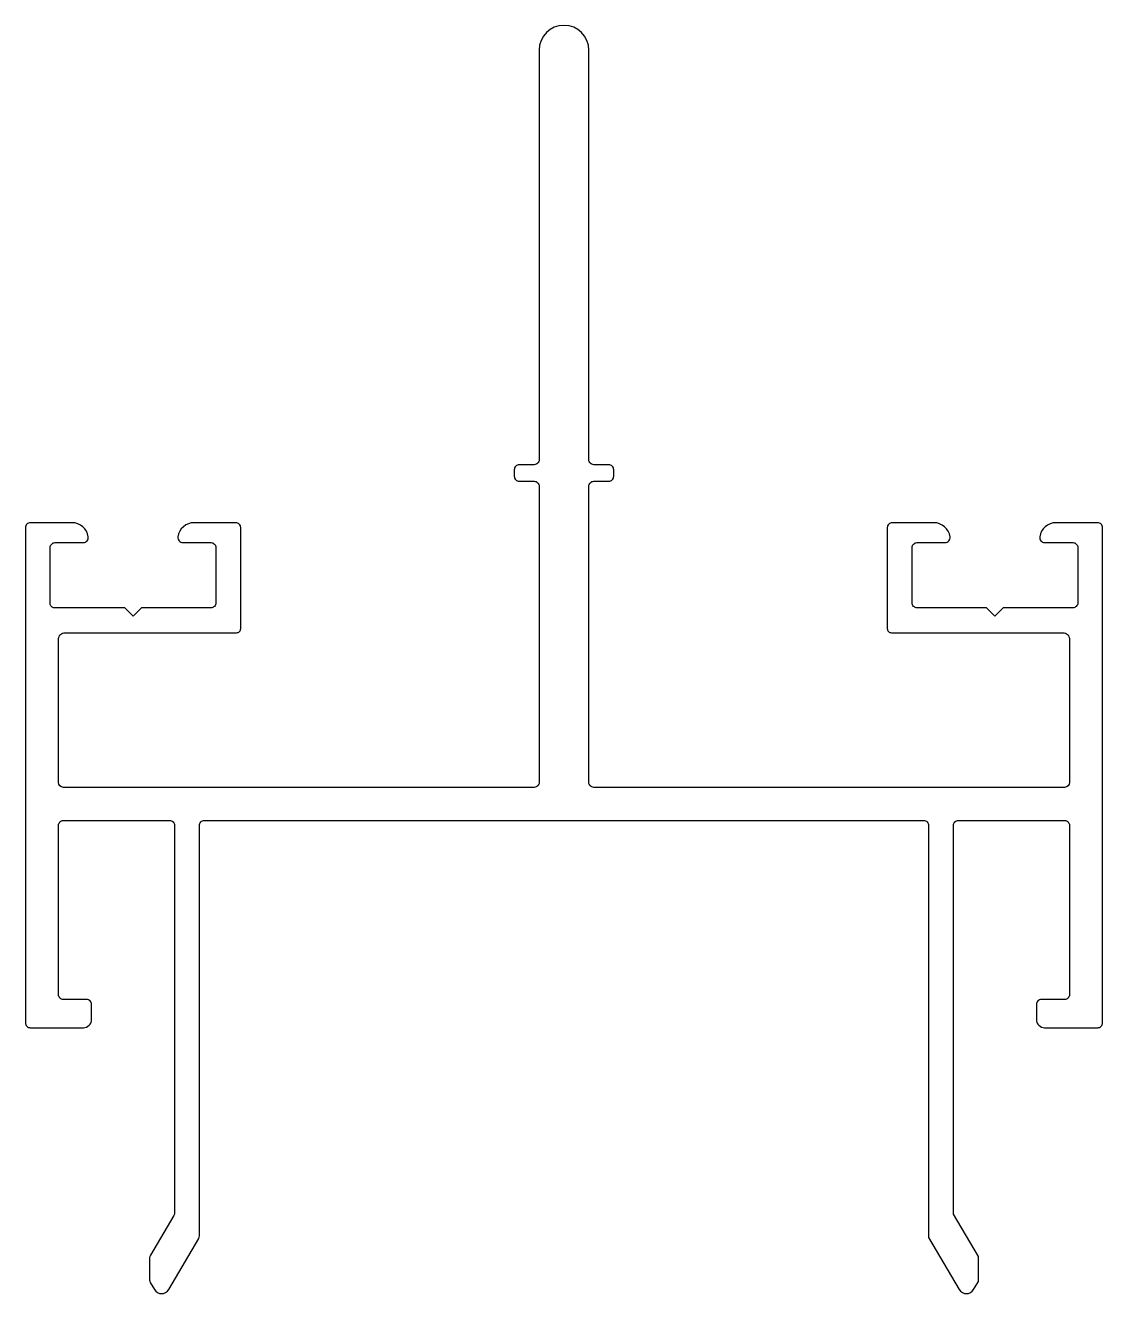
# Model space of a CAD drawing. Extents: x 544.4 to 609.4, y 738.9 to 815.4.
import ezdxf

# ---------------------------------------------------------------- set-up
doc = ezdxf.new("R2010")
doc.units = 0
doc.layers.get('0').update_dxf_attribs({"linetype": 'CONTINUOUS'})

msp = doc.modelspace()

# ---------------------------------------------------------------- linework, layer by layer
at = {"color": 0}
msp.add_lwpolyline([(600.357, 767.128, -0.414214), (600.657, 767.428), (607.057, 767.428, -0.414214), (607.357, 767.128), (607.357, 756.928, -0.414214), (607.057, 756.628), (605.657, 756.628, 0.414214), (605.357, 756.328), (605.357, 755.428, 0.414214), (605.857, 754.928), (609.057, 754.928, 0.414214), (609.357, 755.228), (609.357, 785.092, 0.414214), (609.057, 785.392), (606.552, 785.392, 0.375926), (605.562, 784.535, 0.45685), (605.859, 784.192), (607.557, 784.192, -0.414214), (607.857, 783.892), (607.857, 780.556, -0.414214), (607.557, 780.256), (603.359, 780.256), (602.859, 779.756), (602.359, 780.256), (598.162, 780.256, -0.414214), (597.862, 780.556), (597.862, 783.892, -0.414214), (598.162, 784.192), (599.859, 784.192, 0.45685), (600.156, 784.535, 0.372408), (599.167, 785.392), (596.662, 785.392, 0.414214), (596.362, 785.092), (596.362, 779.006, 0.414214), (596.612, 778.756), (606.957, 778.756, -0.414214), (607.357, 778.356), (607.357, 769.728, -0.414213), (607.057, 769.428), (578.657, 769.428, -0.414214), (578.357, 769.728), (578.357, 787.59, -0.414214), (578.657, 787.89), (579.557, 787.89, 0.414214), (579.857, 788.19), (579.857, 788.59, 0.414214), (579.557, 788.89), (578.657, 788.89, -0.414214), (578.357, 789.19), (578.357, 813.891, 1), (575.357, 813.891), (575.357, 789.19, -0.414214), (575.057, 788.89), (574.157, 788.89, 0.414214), (573.857, 788.59), (573.857, 788.19, 0.414214), (574.157, 787.89), (575.057, 787.89, -0.414214), (575.357, 787.59), (575.357, 769.728, -0.414214), (575.057, 769.428), (546.657, 769.428, -0.414213), (546.357, 769.728), (546.357, 778.356, -0.414214), (546.757, 778.756), (557.102, 778.756, 0.414214), (557.352, 779.006), (557.352, 785.092, 0.414214), (557.052, 785.392), (554.547, 785.392, 0.379901), (553.558, 784.535, 0.45685), (553.855, 784.192), (555.552, 784.192, -0.414214), (555.852, 783.892), (555.852, 780.556, -0.414214), (555.552, 780.256), (551.355, 780.256), (550.855, 779.756), (550.355, 780.256), (546.107, 780.256, -0.414214), (545.857, 780.506), (545.857, 783.892, -0.414214), (546.157, 784.192), (547.855, 784.192, 0.45685), (548.152, 784.535, 0.374313), (547.162, 785.392), (544.657, 785.392, 0.414214), (544.357, 785.092), (544.357, 755.228, 0.414214), (544.657, 754.928), (547.857, 754.928, 0.414214), (548.357, 755.428), (548.357, 756.328, 0.414214), (548.057, 756.628), (546.657, 756.628, -0.414214), (546.357, 756.928), (546.357, 767.128, -0.414214), (546.657, 767.428), (553.057, 767.428, -0.414214), (553.357, 767.128), (553.357, 743.76, -0.13372), (553.316, 743.608), (551.898, 741.198, 0.13372), (551.857, 741.046), (551.857, 739.708, 0.131652), (551.897, 739.558), (552.14, 739.137, 0.574645), (553.004, 739.134), (554.816, 742.213, 0.13372), (554.857, 742.365), (554.857, 767.128, -0.414214), (555.157, 767.428), (598.557, 767.428, -0.414214), (598.857, 767.128), (598.857, 742.283), (600.71, 739.134, 0.574645), (601.574, 739.137), (601.857, 739.628), (601.857, 741.128), (600.357, 743.678)], format="xyb", close=True, dxfattribs=at)

doc.saveas('drawing.dxf')
